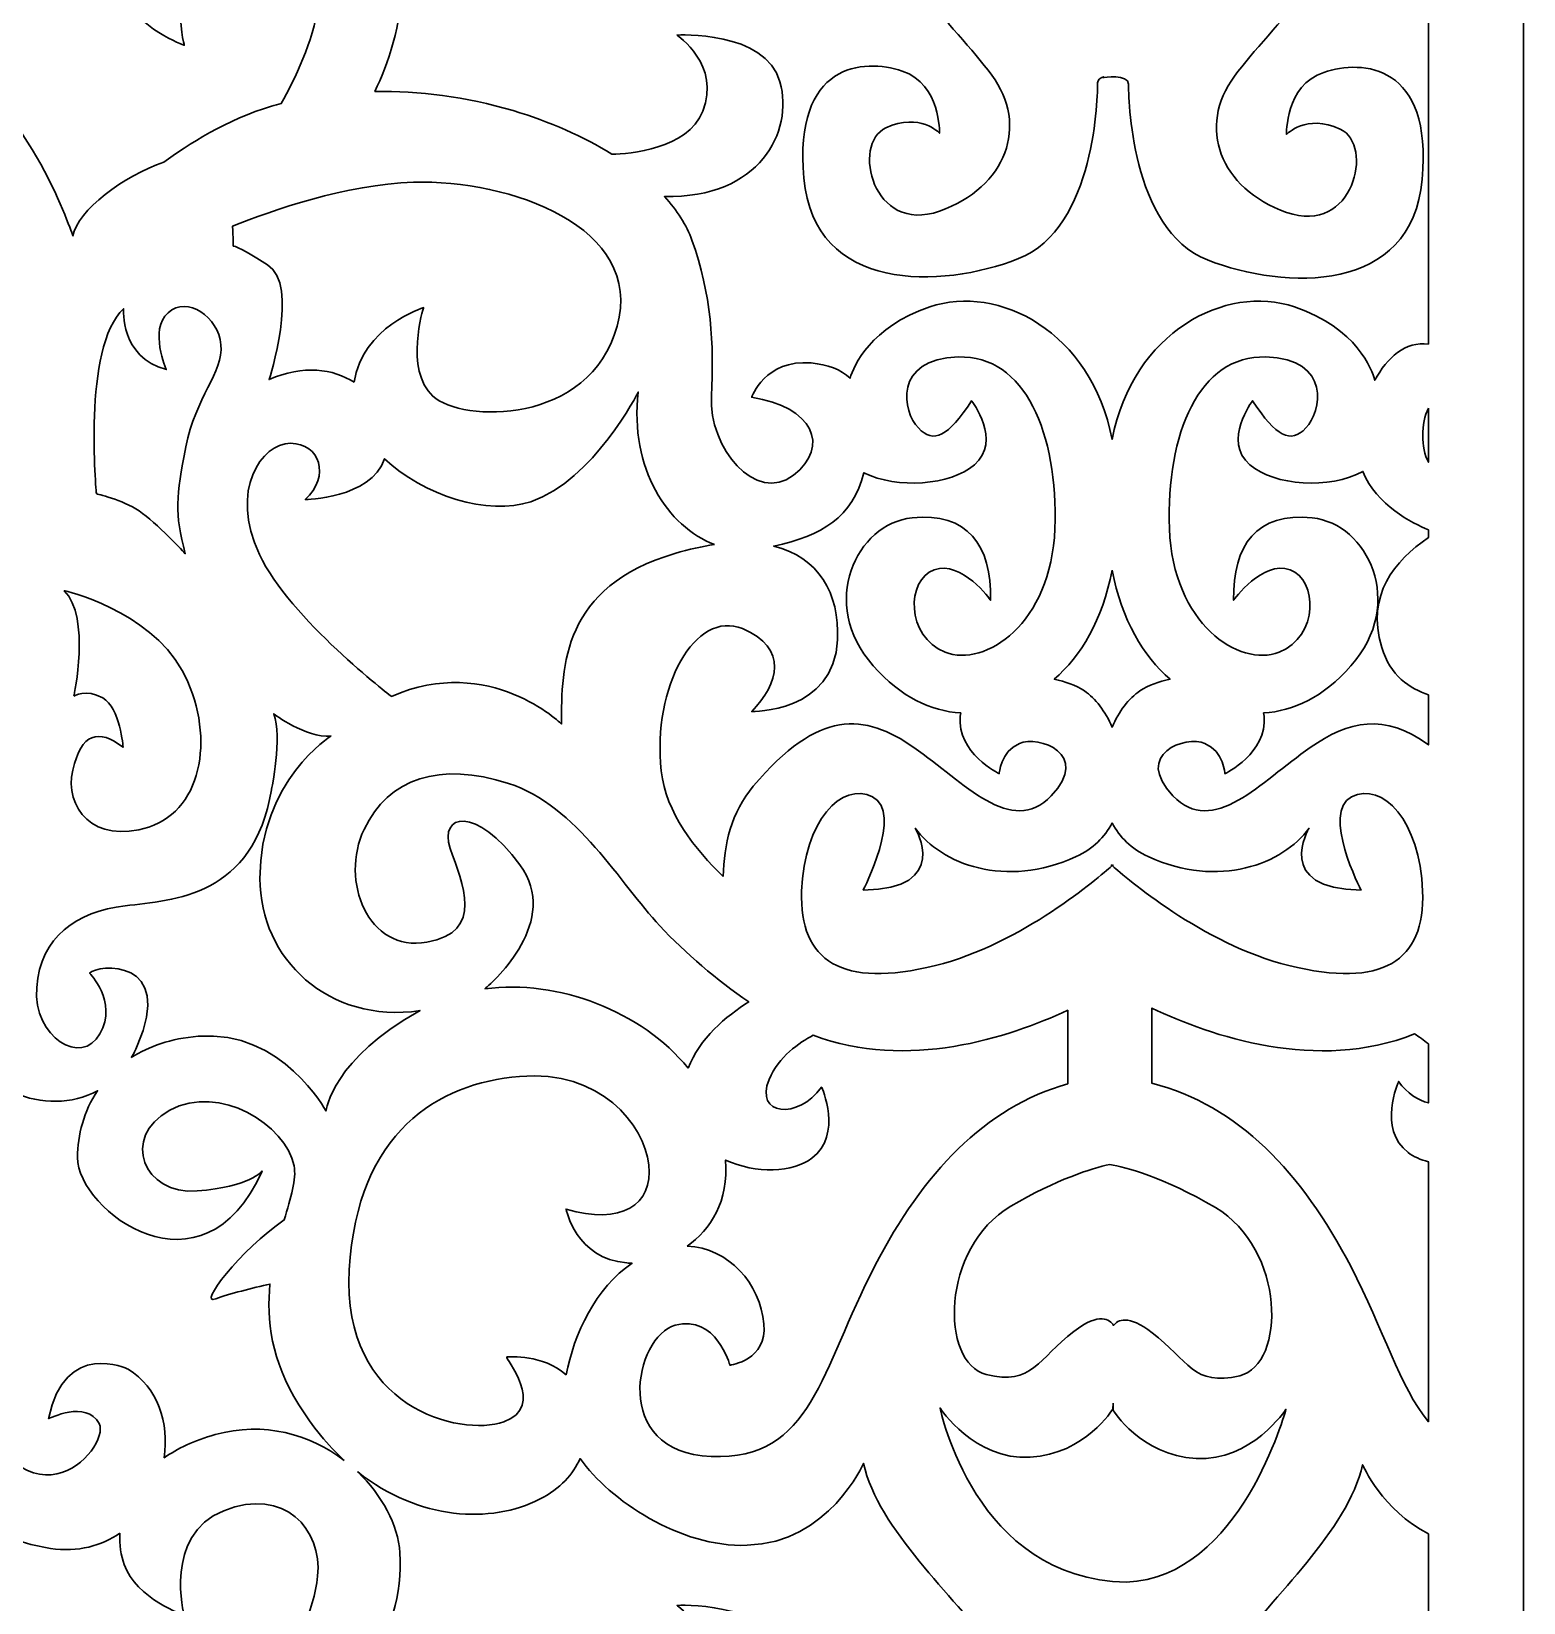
# Model space of a CAD drawing. Header units: centimetres. Extents: x 22.81 to 27, y -9 to -0.08.
# Drawn here: x 25.465 to 27, y -7.718 to -6.101 of the extents above; entities that cross this region are included whole.
import ezdxf

# ---------------------------------------------------------------- set-up
doc = ezdxf.new("R2010")
doc.units = ezdxf.units.CM
doc.header["$MEASUREMENT"] = 0
doc.layers.add('layer 1', color=7, linetype='Continuous')

msp = doc.modelspace()

# ---------------------------------------------------------------- linework, layer by layer
at = {"layer": 'layer 1', "color": 250, "lineweight": 30}
for points, knots in [([(26.99977, -9.0002), (26.99977, -9.0002), (22.8137, -9.0002), (22.8137, -9.0002), (22.8137, -9.0002), (22.8137, -9.0002), (22.8137, -0.08237), (22.8137, -0.08237), (22.8137, -0.08237), (22.8137, -0.08237), (26.99977, -0.08237), (26.99977, -0.08237), (26.99977, -0.08237), (26.99977, -0.08237), (26.99977, -9.0002), (26.99977, -9.0002)], [0, 0, 0, 0, 0.2, 0.2, 0.2, 0.2, 0.4, 0.4, 0.4, 0.4, 0.6, 0.6, 0.6, 0.6, 1, 1, 1, 1]), ([(26.90185, -6.02974), (26.90185, -6.02974), (26.90185, -6.42302), (26.90185, -6.42302), (26.90185, -6.42302), (26.87825, -6.41978), (26.8593, -6.43689), (26.84669, -6.4601), (26.84669, -6.4601), (26.84387, -6.44958), (26.82872, -6.40681), (26.76412, -6.38479), (26.76412, -6.38479), (26.69343, -6.36071), (26.59782, -6.41024), (26.57645, -6.52106), (26.57645, -6.52106), (26.55509, -6.41024), (26.45945, -6.36071), (26.38878, -6.38479), (26.38878, -6.38479), (26.32766, -6.40562), (26.31078, -6.44502), (26.30676, -6.45812), (26.30676, -6.45812), (26.29714, -6.44915), (26.28388, -6.44387), (26.26689, -6.44241), (26.26689, -6.44241), (26.21933, -6.43832), (26.20552, -6.47775), (26.20552, -6.47775), (26.20552, -6.47775), (26.26844, -6.48726), (26.28683, -6.52803), (26.24848, -6.55793), (26.24848, -6.55793), (26.21011, -6.58782), (26.16103, -6.52939), (26.16408, -6.47638), (26.16408, -6.47638), (26.16716, -6.42339), (26.16408, -6.37174), (26.14416, -6.31601), (26.14416, -6.31601), (26.13861, -6.30053), (26.1289, -6.28545), (26.11583, -6.27117), (26.11583, -6.27117), (26.21401, -6.27296), (26.24885, -6.20472), (26.2347, -6.15332), (26.2347, -6.15332), (26.21999, -6.09989), (26.12877, -6.1051), (26.12877, -6.1051), (26.12877, -6.1051), (26.12877, -6.1051), (26.17437, -6.13639), (26.15524, -6.18331), (26.15524, -6.18331), (26.13905, -6.22301), (26.07974, -6.22726), (26.06182, -6.22762), (26.06182, -6.22762), (26.03261, -6.20953), (25.99779, -6.19417), (25.96006, -6.18284), (25.96006, -6.18284), (25.91129, -6.16819), (25.86292, -6.16227), (25.81791, -6.16305), (25.81791, -6.16305), (25.83094, -6.13594), (25.8468, -6.09328), (25.84365, -6.05098), (25.84365, -6.05098), (25.83847, -5.981), (25.75114, -5.90183), (25.65345, -5.92944), (25.65345, -5.92944), (25.63176, -5.93557), (25.61448, -5.94383), (25.60085, -5.95336), (25.60085, -5.95336), (25.60657, -5.91695), (25.59541, -5.87935), (25.56392, -5.86029), (25.56392, -5.86029), (25.56392, -5.86029), (25.49887, -5.82902), (25.48214, -5.91134), (25.48214, -5.91134), (25.48214, -5.91134), (25.52116, -5.89159), (25.53418, -5.91628), (25.53418, -5.91628), (25.54719, -5.94098), (25.45239, -6.04966), (25.39105, -5.85701), (25.39105, -5.85701), (25.39105, -5.85701), (25.36875, -5.70223), (25.32228, -5.65777), (25.32228, -5.65777), (25.2758, -5.61331), (25.24793, -5.56555), (25.27395, -5.51615), (25.27395, -5.51615), (25.29847, -5.46957), (25.33459, -5.4479), (25.39005, -5.45524), (25.39005, -5.45524), (25.38584, -5.47324), (25.38486, -5.49192), (25.38933, -5.51016), (25.38933, -5.51016), (25.40447, -5.57208), (25.47973, -5.60263), (25.53255, -5.57393), (25.53255, -5.57393), (25.51852, -5.59499), (25.51193, -5.61942), (25.51193, -5.6425), (25.51193, -5.6425), (25.51193, -5.69751), (25.64098, -5.79348), (25.70185, -5.65652), (25.70185, -5.65652), (25.70185, -5.65652), (25.68967, -5.67269), (25.6349, -5.67702), (25.6349, -5.67702), (25.5801, -5.68133), (25.55575, -5.62203), (25.60689, -5.59399), (25.60689, -5.59399), (25.65803, -5.56594), (25.7262, -5.60907), (25.73471, -5.65114), (25.73471, -5.65114), (25.73749, -5.66484), (25.73149, -5.68371), (25.72456, -5.70682), (25.72456, -5.70682), (25.68011, -5.73722), (25.63419, -5.79605), (25.65436, -5.78809), (25.65436, -5.78809), (25.66779, -5.78281), (25.69269, -5.77671), (25.70992, -5.77278), (25.70992, -5.77278), (25.70622, -5.80938), (25.71111, -5.85135), (25.73958, -5.897), (25.73958, -5.897), (25.81019, -6.01025), (25.91998, -6.02828), (25.98739, -5.99418), (25.98739, -5.99418), (26.00908, -5.9832), (26.0221, -5.96825), (26.02903, -5.95231), (26.02903, -5.95231), (26.0598, -5.9953), (26.1314, -6.0438), (26.20092, -6.04156), (26.20092, -6.04156), (26.2853, -6.03883), (26.32059, -5.95729), (26.32059, -5.95729), (26.32059, -5.95729), (26.33592, -6.02524), (26.41416, -6.09455), (26.45253, -6.1462), (26.45253, -6.1462), (26.49089, -6.19784), (26.46787, -6.26172), (26.39882, -6.2862), (26.39882, -6.2862), (26.32979, -6.31066), (26.3083, -6.21688), (26.34359, -6.20055), (26.34359, -6.20055), (26.37886, -6.18425), (26.39882, -6.206), (26.39882, -6.206), (26.39882, -6.206), (26.39882, -6.206), (26.40035, -6.15571), (26.36047, -6.14212), (26.36047, -6.14212), (26.32059, -6.12853), (26.24848, -6.13397), (26.25921, -6.25221), (26.25921, -6.25221), (26.26996, -6.37045), (26.40035, -6.36636), (26.48015, -6.3351), (26.48015, -6.3351), (26.55992, -6.30385), (26.56146, -6.16521), (26.56146, -6.15436), (26.56146, -6.15436), (26.56146, -6.15099), (26.56397, -6.14905), (26.56743, -6.14798), (26.56743, -6.14798), (26.56743, -6.14798), (26.56718, -6.14886), (26.56718, -6.14886), (26.56718, -6.14886), (26.56718, -6.14886), (26.59326, -6.14478), (26.59326, -6.15566), (26.59326, -6.15566), (26.59326, -6.16652), (26.59479, -6.30515), (26.67457, -6.33641), (26.67457, -6.33641), (26.75434, -6.36767), (26.88476, -6.37176), (26.8955, -6.25351), (26.8955, -6.25351), (26.90624, -6.13527), (26.83414, -6.12984), (26.79424, -6.14343), (26.79424, -6.14343), (26.75434, -6.15702), (26.75589, -6.2073), (26.75589, -6.2073), (26.75589, -6.2073), (26.75589, -6.2073), (26.77583, -6.18555), (26.81112, -6.20187), (26.81112, -6.20187), (26.8464, -6.21817), (26.82491, -6.31195), (26.75589, -6.28748), (26.75589, -6.28748), (26.68684, -6.26303), (26.66384, -6.19915), (26.70219, -6.14751), (26.70219, -6.14751), (26.74054, -6.09584), (26.81879, -6.02655), (26.83414, -5.95859), (26.83414, -5.95859), (26.83414, -5.95859), (26.85466, -6.00602), (26.90185, -6.02974)], [0, 0, 0, 0, 0.015625, 0.015625, 0.015625, 0.015625, 0.03125, 0.03125, 0.03125, 0.03125, 0.046875, 0.046875, 0.046875, 0.046875, 0.0625, 0.0625, 0.0625, 0.0625, 0.078125, 0.078125, 0.078125, 0.078125, 0.09375, 0.09375, 0.09375, 0.09375, 0.109375, 0.109375, 0.109375, 0.109375, 0.125, 0.125, 0.125, 0.125, 0.140625, 0.140625, 0.140625, 0.140625, 0.15625, 0.15625, 0.15625, 0.15625, 0.171875, 0.171875, 0.171875, 0.171875, 0.1875, 0.1875, 0.1875, 0.1875, 0.203125, 0.203125, 0.203125, 0.203125, 0.21875, 0.21875, 0.21875, 0.21875, 0.234375, 0.234375, 0.234375, 0.234375, 0.25, 0.25, 0.25, 0.25, 0.265625, 0.265625, 0.265625, 0.265625, 0.28125, 0.28125, 0.28125, 0.28125, 0.296875, 0.296875, 0.296875, 0.296875, 0.3125, 0.3125, 0.3125, 0.3125, 0.328125, 0.328125, 0.328125, 0.328125, 0.34375, 0.34375, 0.34375, 0.34375, 0.359375, 0.359375, 0.359375, 0.359375, 0.375, 0.375, 0.375, 0.375, 0.390625, 0.390625, 0.390625, 0.390625, 0.40625, 0.40625, 0.40625, 0.40625, 0.421875, 0.421875, 0.421875, 0.421875, 0.4375, 0.4375, 0.4375, 0.4375, 0.453125, 0.453125, 0.453125, 0.453125, 0.46875, 0.46875, 0.46875, 0.46875, 0.484375, 0.484375, 0.484375, 0.484375, 0.5, 0.5, 0.5, 0.5, 0.515625, 0.515625, 0.515625, 0.515625, 0.53125, 0.53125, 0.53125, 0.53125, 0.546875, 0.546875, 0.546875, 0.546875, 0.5625, 0.5625, 0.5625, 0.5625, 0.578125, 0.578125, 0.578125, 0.578125, 0.59375, 0.59375, 0.59375, 0.59375, 0.609375, 0.609375, 0.609375, 0.609375, 0.625, 0.625, 0.625, 0.625, 0.640625, 0.640625, 0.640625, 0.640625, 0.65625, 0.65625, 0.65625, 0.65625, 0.671875, 0.671875, 0.671875, 0.671875, 0.6875, 0.6875, 0.6875, 0.6875, 0.703125, 0.703125, 0.703125, 0.703125, 0.71875, 0.71875, 0.71875, 0.71875, 0.734375, 0.734375, 0.734375, 0.734375, 0.75, 0.75, 0.75, 0.75, 0.765625, 0.765625, 0.765625, 0.765625, 0.78125, 0.78125, 0.78125, 0.78125, 0.796875, 0.796875, 0.796875, 0.796875, 0.8125, 0.8125, 0.8125, 0.8125, 0.828125, 0.828125, 0.828125, 0.828125, 0.84375, 0.84375, 0.84375, 0.84375, 0.859375, 0.859375, 0.859375, 0.859375, 0.875, 0.875, 0.875, 0.875, 0.890625, 0.890625, 0.890625, 0.890625, 0.90625, 0.90625, 0.90625, 0.90625, 0.921875, 0.921875, 0.921875, 0.921875, 0.9375, 0.9375, 0.9375, 0.9375, 0.953125, 0.953125, 0.953125, 0.953125, 0.96875, 0.96875, 0.96875, 0.96875, 1, 1, 1, 1]), ([(25.09072, -6.0285), (25.09446, -6.03), (25.0984, -6.03137), (25.10258, -6.03256), (25.10258, -6.03256), (25.19727, -6.05957), (25.31603, -5.99418), (25.35776, -5.93018), (25.35776, -5.93018), (25.35776, -5.93018), (25.37061, -6.02826), (25.48399, -6.04474), (25.48399, -6.04474), (25.51265, -6.04889), (25.53679, -6.0421), (25.55565, -6.0289), (25.55565, -6.0289), (25.55473, -6.04179), (25.55659, -6.05363), (25.55991, -6.06294), (25.55991, -6.06294), (25.57238, -6.09793), (25.62174, -6.11552), (25.62174, -6.11552), (25.62174, -6.11552), (25.62174, -6.11552), (25.59969, -6.03269), (25.66235, -6.00769), (25.66235, -6.00769), (25.72499, -5.98267), (25.76376, -6.02689), (25.75899, -6.07501), (25.75899, -6.07501), (25.75538, -6.11145), (25.73486, -6.15072), (25.7215, -6.17563), (25.7215, -6.17563), (25.71815, -6.17649), (25.71485, -6.17738), (25.71159, -6.17832), (25.71159, -6.17832), (25.66634, -6.19132), (25.62432, -6.21858), (25.60084, -6.23572), (25.60084, -6.23572), (25.55969, -6.24953), (25.51185, -6.28556), (25.50718, -6.31176), (25.50718, -6.31176), (25.50718, -6.31176), (25.46201, -6.17433), (25.37758, -6.1326), (25.37758, -6.1326), (25.3372, -6.11262), (25.29144, -6.12131), (25.24994, -6.14628), (25.24994, -6.14628), (25.24952, -6.13139), (25.24203, -6.11675), (25.22272, -6.10422), (25.22272, -6.10422), (25.22272, -6.10422), (25.24502, -6.15362), (25.20228, -6.17338), (25.20228, -6.17338), (25.15952, -6.19314), (25.06099, -6.16679), (25.05356, -6.12069), (25.05356, -6.12069), (25.04622, -6.07507), (25.08979, -6.02947), (25.09072, -6.0285)], [0, 0, 0, 0, 0.0526316, 0.0526316, 0.0526316, 0.0526316, 0.1052632, 0.1052632, 0.1052632, 0.1052632, 0.1578947, 0.1578947, 0.1578947, 0.1578947, 0.2105263, 0.2105263, 0.2105263, 0.2105263, 0.2631579, 0.2631579, 0.2631579, 0.2631579, 0.3157895, 0.3157895, 0.3157895, 0.3157895, 0.3684211, 0.3684211, 0.3684211, 0.3684211, 0.4210526, 0.4210526, 0.4210526, 0.4210526, 0.4736842, 0.4736842, 0.4736842, 0.4736842, 0.5263158, 0.5263158, 0.5263158, 0.5263158, 0.5789474, 0.5789474, 0.5789474, 0.5789474, 0.6315789, 0.6315789, 0.6315789, 0.6315789, 0.6842105, 0.6842105, 0.6842105, 0.6842105, 0.7368421, 0.7368421, 0.7368421, 0.7368421, 0.7894737, 0.7894737, 0.7894737, 0.7894737, 0.8421053, 0.8421053, 0.8421053, 0.8421053, 0.8947368, 0.8947368, 0.8947368, 0.8947368, 1, 1, 1, 1]), ([(25.79654, -6.4623), (25.77496, -6.44837), (25.74453, -6.4441), (25.70909, -6.45943), (25.70909, -6.45943), (25.70909, -6.45943), (25.74083, -6.36218), (25.70745, -6.34132), (25.70745, -6.34132), (25.67408, -6.32045), (25.67211, -6.32218), (25.67211, -6.32218), (25.67211, -6.32218), (25.67211, -6.32218), (25.67228, -6.31365), (25.67132, -6.30176), (25.67132, -6.30176), (25.71167, -6.28558), (25.78857, -6.25861), (25.85748, -6.25643), (25.85748, -6.25643), (25.95644, -6.25331), (26.09546, -6.30235), (26.06719, -6.40463), (26.06719, -6.40463), (26.03891, -6.50692), (25.90696, -6.50377), (25.87752, -6.47664), (25.87752, -6.47664), (25.84806, -6.44951), (25.868, -6.38534), (25.868, -6.38534), (25.868, -6.38534), (25.868, -6.38534), (25.80461, -6.40555), (25.79654, -6.4623)], [0, 0, 0, 0, 0.1, 0.1, 0.1, 0.1, 0.2, 0.2, 0.2, 0.2, 0.3, 0.3, 0.3, 0.3, 0.4, 0.4, 0.4, 0.4, 0.5, 0.5, 0.5, 0.5, 0.6, 0.6, 0.6, 0.6, 0.7, 0.7, 0.7, 0.7, 0.8, 0.8, 0.8, 0.8, 1, 1, 1, 1]), ([(25.53138, -6.57694), (25.53138, -6.57694), (25.51668, -6.42575), (25.55935, -6.38664), (25.55935, -6.38664), (25.55935, -6.38664), (25.55534, -6.43642), (25.60335, -6.44927), (25.60335, -6.44927), (25.60335, -6.44927), (25.58522, -6.40833), (25.60516, -6.39068), (25.60516, -6.39068), (25.62508, -6.37303), (25.65679, -6.39468), (25.65951, -6.42358), (25.65951, -6.42358), (25.66224, -6.45246), (25.63324, -6.47735), (25.62328, -6.52871), (25.62328, -6.52871), (25.6133, -6.58007), (25.61177, -6.59663), (25.62279, -6.63862), (25.62279, -6.63862), (25.62279, -6.63862), (25.59303, -6.60639), (25.5754, -6.59468), (25.5754, -6.59468), (25.55777, -6.58296), (25.53138, -6.57694), (25.53138, -6.57694)], [0, 0, 0, 0, 0.1111111, 0.1111111, 0.1111111, 0.1111111, 0.2222222, 0.2222222, 0.2222222, 0.2222222, 0.3333333, 0.3333333, 0.3333333, 0.3333333, 0.4444444, 0.4444444, 0.4444444, 0.4444444, 0.5555556, 0.5555556, 0.5555556, 0.5555556, 0.6666667, 0.6666667, 0.6666667, 0.6666667, 0.7777778, 0.7777778, 0.7777778, 0.7777778, 1, 1, 1, 1]), ([(26.17639, -6.97074), (26.14734, -6.94324), (26.11735, -6.90515), (26.11257, -6.86216), (26.11257, -6.86216), (26.10294, -6.77544), (26.14787, -6.69583), (26.19602, -6.71573), (26.19602, -6.71573), (26.24417, -6.73563), (26.23293, -6.7726), (26.20565, -6.80105), (26.20565, -6.80105), (26.20565, -6.80105), (26.2907, -6.80245), (26.29392, -6.72711), (26.29392, -6.72711), (26.29597, -6.67901), (26.2743, -6.64228), (26.22834, -6.63086), (26.22834, -6.63086), (26.27804, -6.62019), (26.3095, -6.60099), (26.32094, -6.55528), (26.32094, -6.55528), (26.35541, -6.57257), (26.41002, -6.56831), (26.43468, -6.54717), (26.43468, -6.54717), (26.46348, -6.52246), (26.4319, -6.48131), (26.4319, -6.48131), (26.4319, -6.48131), (26.40773, -6.51835), (26.39287, -6.52575), (26.37706, -6.5093), (26.37706, -6.5093), (26.36126, -6.49284), (26.35007, -6.43827), (26.4184, -6.43626), (26.4184, -6.43626), (26.48673, -6.43423), (26.52089, -6.51494), (26.51748, -6.61279), (26.51748, -6.61279), (26.51406, -6.71067), (26.44572, -6.75607), (26.40472, -6.73992), (26.40472, -6.73992), (26.36372, -6.72377), (26.36486, -6.66526), (26.39333, -6.65516), (26.39333, -6.65516), (26.42181, -6.64509), (26.45141, -6.68645), (26.45141, -6.68645), (26.45141, -6.68645), (26.45255, -6.62996), (26.4275, -6.59565), (26.37055, -6.60172), (26.37055, -6.60172), (26.31361, -6.60776), (26.27376, -6.68948), (26.33069, -6.75405), (26.33069, -6.75405), (26.35902, -6.78617), (26.39017, -6.80055), (26.42065, -6.80244), (26.42065, -6.80244), (26.42041, -6.80352), (26.42022, -6.80459), (26.42011, -6.8057), (26.42011, -6.8057), (26.41646, -6.84346), (26.46029, -6.865), (26.46029, -6.865), (26.46029, -6.865), (26.46029, -6.865), (26.4615, -6.84236), (26.48098, -6.83375), (26.48098, -6.83375), (26.50046, -6.82511), (26.55525, -6.84453), (26.51386, -6.88767), (26.51386, -6.88767), (26.47246, -6.93079), (26.42392, -6.87353), (26.37256, -6.83799), (26.37256, -6.83799), (26.32121, -6.80245), (26.27467, -6.79818), (26.20726, -6.8778), (26.20726, -6.8778), (26.1846, -6.90457), (26.1768, -6.93806), (26.17639, -6.97074)], [0, 0, 0, 0, 0.04, 0.04, 0.04, 0.04, 0.08, 0.08, 0.08, 0.08, 0.12, 0.12, 0.12, 0.12, 0.16, 0.16, 0.16, 0.16, 0.2, 0.2, 0.2, 0.2, 0.24, 0.24, 0.24, 0.24, 0.28, 0.28, 0.28, 0.28, 0.32, 0.32, 0.32, 0.32, 0.36, 0.36, 0.36, 0.36, 0.4, 0.4, 0.4, 0.4, 0.44, 0.44, 0.44, 0.44, 0.48, 0.48, 0.48, 0.48, 0.52, 0.52, 0.52, 0.52, 0.56, 0.56, 0.56, 0.56, 0.6, 0.6, 0.6, 0.6, 0.64, 0.64, 0.64, 0.64, 0.68, 0.68, 0.68, 0.68, 0.72, 0.72, 0.72, 0.72, 0.76, 0.76, 0.76, 0.76, 0.8, 0.8, 0.8, 0.8, 0.84, 0.84, 0.84, 0.84, 0.88, 0.88, 0.88, 0.88, 0.92, 0.92, 0.92, 0.92, 1, 1, 1, 1]), ([(26.90185, -6.61409), (26.90185, -6.61409), (26.90185, -6.62196), (26.90185, -6.62196), (26.90185, -6.62196), (26.86683, -6.64657), (26.8378, -6.68001), (26.85381, -6.73495), (26.85381, -6.73495), (26.86227, -6.76401), (26.88302, -6.77756), (26.90185, -6.78382), (26.90185, -6.78382), (26.90185, -6.78382), (26.90185, -6.83536), (26.90185, -6.83536), (26.90185, -6.83536), (26.85641, -6.80186), (26.81979, -6.81068), (26.78033, -6.83799), (26.78033, -6.83799), (26.72897, -6.87353), (26.68042, -6.93079), (26.63904, -6.88767), (26.63904, -6.88767), (26.59764, -6.84453), (26.65243, -6.82511), (26.67191, -6.83375), (26.67191, -6.83375), (26.69137, -6.84236), (26.6926, -6.865), (26.6926, -6.865), (26.6926, -6.865), (26.6926, -6.865), (26.73642, -6.84346), (26.73277, -6.8057), (26.73277, -6.8057), (26.73266, -6.80459), (26.73249, -6.80352), (26.73225, -6.80244), (26.73225, -6.80244), (26.7627, -6.80055), (26.79386, -6.78617), (26.82219, -6.75405), (26.82219, -6.75405), (26.87913, -6.68948), (26.83928, -6.60776), (26.78233, -6.60172), (26.78233, -6.60172), (26.72538, -6.59565), (26.70034, -6.62996), (26.70148, -6.68645), (26.70148, -6.68645), (26.70148, -6.68645), (26.73108, -6.64509), (26.75955, -6.65516), (26.75955, -6.65516), (26.78802, -6.66526), (26.78917, -6.72377), (26.74816, -6.73992), (26.74816, -6.73992), (26.70716, -6.75607), (26.63883, -6.71067), (26.63542, -6.61279), (26.63542, -6.61279), (26.632, -6.51494), (26.66616, -6.43423), (26.7345, -6.43626), (26.7345, -6.43626), (26.80284, -6.43827), (26.79163, -6.49284), (26.77582, -6.5093), (26.77582, -6.5093), (26.76004, -6.52575), (26.74517, -6.51835), (26.72099, -6.48131), (26.72099, -6.48131), (26.72099, -6.48131), (26.68939, -6.52246), (26.71821, -6.54717), (26.71821, -6.54717), (26.74346, -6.56883), (26.8002, -6.57276), (26.83445, -6.55395), (26.83445, -6.55395), (26.84818, -6.58869), (26.88576, -6.60745), (26.90185, -6.61409)], [0, 0, 0, 0, 0.0434783, 0.0434783, 0.0434783, 0.0434783, 0.0869565, 0.0869565, 0.0869565, 0.0869565, 0.1304348, 0.1304348, 0.1304348, 0.1304348, 0.173913, 0.173913, 0.173913, 0.173913, 0.2173913, 0.2173913, 0.2173913, 0.2173913, 0.2608696, 0.2608696, 0.2608696, 0.2608696, 0.3043478, 0.3043478, 0.3043478, 0.3043478, 0.3478261, 0.3478261, 0.3478261, 0.3478261, 0.3913043, 0.3913043, 0.3913043, 0.3913043, 0.4347826, 0.4347826, 0.4347826, 0.4347826, 0.4782609, 0.4782609, 0.4782609, 0.4782609, 0.5217391, 0.5217391, 0.5217391, 0.5217391, 0.5652174, 0.5652174, 0.5652174, 0.5652174, 0.6086957, 0.6086957, 0.6086957, 0.6086957, 0.6521739, 0.6521739, 0.6521739, 0.6521739, 0.6956522, 0.6956522, 0.6956522, 0.6956522, 0.7391304, 0.7391304, 0.7391304, 0.7391304, 0.7826087, 0.7826087, 0.7826087, 0.7826087, 0.826087, 0.826087, 0.826087, 0.826087, 0.8695652, 0.8695652, 0.8695652, 0.8695652, 0.9130435, 0.9130435, 0.9130435, 0.9130435, 1, 1, 1, 1]), ([(26.16745, -6.62927), (26.1548, -6.63107), (26.14118, -6.63407), (26.1266, -6.63838), (26.1266, -6.63838), (26.01104, -6.6725), (26.00986, -6.75413), (26.00986, -6.81383), (26.00986, -6.81383), (26.00986, -6.81383), (25.93603, -6.74131), (25.83492, -6.78539), (25.83492, -6.78539), (25.83492, -6.78539), (25.73023, -6.70581), (25.69914, -6.63944), (25.69914, -6.63944), (25.66802, -6.57307), (25.70116, -6.52508), (25.73117, -6.52508), (25.73117, -6.52508), (25.76115, -6.52508), (25.77263, -6.5587), (25.74617, -6.5829), (25.74617, -6.5829), (25.74617, -6.5829), (25.81342, -6.58222), (25.8279, -6.54102), (25.8279, -6.54102), (25.86735, -6.57862), (25.93439, -6.59999), (25.97846, -6.58511), (25.97846, -6.58511), (26.0429, -6.56336), (26.08892, -6.47232), (26.08892, -6.47232), (26.08892, -6.47232), (26.07947, -6.55088), (26.11921, -6.61086), (26.16745, -6.62927)], [0, 0, 0, 0, 0.0909091, 0.0909091, 0.0909091, 0.0909091, 0.1818182, 0.1818182, 0.1818182, 0.1818182, 0.2727273, 0.2727273, 0.2727273, 0.2727273, 0.3636364, 0.3636364, 0.3636364, 0.3636364, 0.4545455, 0.4545455, 0.4545455, 0.4545455, 0.5454545, 0.5454545, 0.5454545, 0.5454545, 0.6363636, 0.6363636, 0.6363636, 0.6363636, 0.7272727, 0.7272727, 0.7272727, 0.7272727, 0.8181818, 0.8181818, 0.8181818, 0.8181818, 1, 1, 1, 1]), ([(26.90185, -6.48891), (26.90185, -6.48891), (26.90185, -6.54454), (26.90185, -6.54454), (26.90185, -6.54454), (26.89403, -6.5295), (26.89418, -6.50456), (26.90185, -6.48891)], [0, 0, 0, 0, 0.3333333, 0.3333333, 0.3333333, 0.3333333, 1, 1, 1, 1]), ([(26.57645, -6.65571), (26.56644, -6.70673), (26.54452, -6.74414), (26.5168, -6.76775), (26.5168, -6.76775), (26.5282, -6.76995), (26.53893, -6.77389), (26.54794, -6.77982), (26.54794, -6.77982), (26.55944, -6.78738), (26.56942, -6.80084), (26.57645, -6.81709), (26.57645, -6.81709), (26.58347, -6.80084), (26.59345, -6.78738), (26.60494, -6.77982), (26.60494, -6.77982), (26.61395, -6.77389), (26.62469, -6.76995), (26.63608, -6.76775), (26.63608, -6.76775), (26.60838, -6.74414), (26.58647, -6.70673), (26.57645, -6.65571)], [0, 0, 0, 0, 0.1428571, 0.1428571, 0.1428571, 0.1428571, 0.2857143, 0.2857143, 0.2857143, 0.2857143, 0.4285714, 0.4285714, 0.4285714, 0.4285714, 0.5714286, 0.5714286, 0.5714286, 0.5714286, 0.7142857, 0.7142857, 0.7142857, 0.7142857, 1, 1, 1, 1]), ([(25.50817, -6.78507), (25.50817, -6.78507), (25.5258, -6.70402), (25.49824, -6.67668), (25.49824, -6.67668), (25.49824, -6.67668), (25.58532, -6.69621), (25.61948, -6.75871), (25.61948, -6.75871), (25.65367, -6.8212), (25.64263, -6.90126), (25.58532, -6.91982), (25.58532, -6.91982), (25.52801, -6.93836), (25.49824, -6.89931), (25.50706, -6.86123), (25.50706, -6.86123), (25.51589, -6.82314), (25.53352, -6.81828), (25.55889, -6.8378), (25.55889, -6.8378), (25.55889, -6.8378), (25.55556, -6.79679), (25.53794, -6.78702), (25.53794, -6.78702), (25.5203, -6.77726), (25.50817, -6.78507), (25.50817, -6.78507)], [0, 0, 0, 0, 0.125, 0.125, 0.125, 0.125, 0.25, 0.25, 0.25, 0.25, 0.375, 0.375, 0.375, 0.375, 0.5, 0.5, 0.5, 0.5, 0.625, 0.625, 0.625, 0.625, 0.75, 0.75, 0.75, 0.75, 1, 1, 1, 1]), ([(25.5673, -7.15702), (25.56953, -7.15328), (25.57158, -7.14928), (25.57342, -7.14504), (25.57342, -7.14504), (25.61331, -7.05399), (25.53201, -7.06079), (25.52433, -7.07029), (25.52433, -7.07029), (25.52433, -7.07029), (25.55359, -7.0988), (25.53501, -7.13254), (25.53501, -7.13254), (25.51642, -7.1663), (25.46623, -7.13666), (25.46995, -7.08479), (25.46995, -7.08479), (25.47366, -7.03293), (25.51084, -7.00658), (25.56103, -7.00082), (25.56103, -7.00082), (25.61122, -6.99505), (25.69309, -6.99147), (25.71149, -6.88139), (25.71149, -6.88139), (25.71149, -6.88139), (25.72316, -6.82731), (25.71376, -6.80331), (25.71376, -6.80331), (25.71376, -6.80331), (25.74673, -6.82835), (25.77266, -6.82626), (25.77266, -6.82626), (25.77266, -6.82626), (25.6996, -6.87182), (25.6996, -6.97273), (25.6996, -6.97273), (25.6996, -7.05537), (25.76998, -7.12246), (25.86442, -7.10873), (25.86442, -7.10873), (25.77488, -7.15708), (25.76752, -7.21188), (25.76752, -7.21188), (25.76752, -7.21188), (25.76752, -7.21188), (25.72258, -7.12802), (25.63593, -7.13513), (25.63593, -7.13513), (25.6081, -7.1374), (25.58536, -7.1454), (25.5673, -7.15702)], [0, 0, 0, 0, 0.0714286, 0.0714286, 0.0714286, 0.0714286, 0.1428571, 0.1428571, 0.1428571, 0.1428571, 0.2142857, 0.2142857, 0.2142857, 0.2142857, 0.2857143, 0.2857143, 0.2857143, 0.2857143, 0.3571429, 0.3571429, 0.3571429, 0.3571429, 0.4285714, 0.4285714, 0.4285714, 0.4285714, 0.5, 0.5, 0.5, 0.5, 0.5714286, 0.5714286, 0.5714286, 0.5714286, 0.6428571, 0.6428571, 0.6428571, 0.6428571, 0.7142857, 0.7142857, 0.7142857, 0.7142857, 0.7857143, 0.7857143, 0.7857143, 0.7857143, 0.8571429, 0.8571429, 0.8571429, 0.8571429, 1, 1, 1, 1]), ([(26.14021, -7.16791), (26.09224, -7.10917), (26.00644, -7.07614), (25.93104, -7.08624), (25.93104, -7.08624), (25.94067, -7.07802), (26.0093, -7.01623), (25.96706, -6.95885), (25.96706, -6.95885), (25.9217, -6.89725), (25.88339, -6.90618), (25.89549, -6.9419), (25.89549, -6.9419), (25.9076, -6.97761), (25.93178, -7.02761), (25.87129, -7.03832), (25.87129, -7.03832), (25.81082, -7.04904), (25.7816, -6.97494), (25.80681, -6.92225), (25.80681, -6.92225), (25.83199, -6.86956), (25.88468, -6.85221), (25.9553, -6.87495), (25.9553, -6.87495), (26.0259, -6.8977), (26.07085, -6.97874), (26.11096, -7.02138), (26.11096, -7.02138), (26.13755, -7.04964), (26.16977, -7.07727), (26.20249, -7.09973), (26.20249, -7.09973), (26.17951, -7.11417), (26.15161, -7.13767), (26.14021, -7.16791)], [0, 0, 0, 0, 0.1, 0.1, 0.1, 0.1, 0.2, 0.2, 0.2, 0.2, 0.3, 0.3, 0.3, 0.3, 0.4, 0.4, 0.4, 0.4, 0.5, 0.5, 0.5, 0.5, 0.6, 0.6, 0.6, 0.6, 0.7, 0.7, 0.7, 0.7, 0.8, 0.8, 0.8, 0.8, 1, 1, 1, 1]), ([(26.57645, -6.91559), (26.56881, -6.93), (26.55682, -6.94226), (26.53942, -6.95021), (26.53942, -6.95021), (26.46638, -6.98365), (26.40063, -6.95776), (26.37385, -6.92109), (26.37385, -6.92109), (26.37385, -6.92109), (26.4116, -6.98365), (26.32029, -6.98471), (26.32029, -6.98471), (26.32029, -6.98471), (26.36168, -6.90493), (26.33002, -6.88875), (26.33002, -6.88875), (26.29838, -6.87257), (26.25942, -6.91355), (26.25698, -6.9858), (26.25698, -6.9858), (26.25454, -7.05806), (26.29838, -7.08609), (26.39455, -7.06236), (26.39455, -7.06236), (26.4833, -7.04047), (26.56376, -6.97082), (26.57565, -6.9602), (26.57565, -6.9602), (26.57565, -6.9602), (26.57574, -6.95885), (26.57574, -6.95885), (26.57574, -6.95885), (26.57574, -6.95885), (26.57598, -6.95907), (26.57645, -6.9595), (26.57645, -6.9595), (26.57692, -6.95907), (26.57717, -6.95885), (26.57717, -6.95885), (26.57717, -6.95885), (26.57717, -6.95885), (26.57723, -6.9602), (26.57723, -6.9602), (26.57723, -6.9602), (26.58908, -6.97079), (26.66955, -7.04045), (26.75834, -7.06236), (26.75834, -7.06236), (26.85451, -7.08609), (26.89834, -7.05806), (26.89591, -6.9858), (26.89591, -6.9858), (26.89347, -6.91355), (26.85451, -6.87257), (26.82285, -6.88875), (26.82285, -6.88875), (26.79121, -6.90493), (26.8326, -6.98471), (26.8326, -6.98471), (26.8326, -6.98471), (26.74129, -6.98365), (26.77904, -6.92109), (26.77904, -6.92109), (26.77904, -6.92109), (26.75225, -6.95776), (26.68651, -6.98365), (26.61346, -6.95021), (26.61346, -6.95021), (26.59608, -6.94226), (26.58407, -6.93), (26.57645, -6.91559)], [0, 0, 0, 0, 0.0526316, 0.0526316, 0.0526316, 0.0526316, 0.1052632, 0.1052632, 0.1052632, 0.1052632, 0.1578947, 0.1578947, 0.1578947, 0.1578947, 0.2105263, 0.2105263, 0.2105263, 0.2105263, 0.2631579, 0.2631579, 0.2631579, 0.2631579, 0.3157895, 0.3157895, 0.3157895, 0.3157895, 0.3684211, 0.3684211, 0.3684211, 0.3684211, 0.4210526, 0.4210526, 0.4210526, 0.4210526, 0.4736842, 0.4736842, 0.4736842, 0.4736842, 0.5263158, 0.5263158, 0.5263158, 0.5263158, 0.5789474, 0.5789474, 0.5789474, 0.5789474, 0.6315789, 0.6315789, 0.6315789, 0.6315789, 0.6842105, 0.6842105, 0.6842105, 0.6842105, 0.7368421, 0.7368421, 0.7368421, 0.7368421, 0.7894737, 0.7894737, 0.7894737, 0.7894737, 0.8421053, 0.8421053, 0.8421053, 0.8421053, 0.8947368, 0.8947368, 0.8947368, 0.8947368, 1, 1, 1, 1]), ([(25.78635, -7.57142), (25.75133, -7.54482), (25.70377, -7.5307), (25.65345, -7.54492), (25.65345, -7.54492), (25.63193, -7.55101), (25.61474, -7.55919), (25.60116, -7.56863), (25.60116, -7.56863), (25.60618, -7.53284), (25.59485, -7.49622), (25.56392, -7.4775), (25.56392, -7.4775), (25.56392, -7.4775), (25.49887, -7.44623), (25.48214, -7.52855), (25.48214, -7.52855), (25.48214, -7.52855), (25.52116, -7.5088), (25.53418, -7.53349), (25.53418, -7.53349), (25.54719, -7.55819), (25.45239, -7.66687), (25.39105, -7.47422), (25.39105, -7.47422), (25.39105, -7.47422), (25.36875, -7.31944), (25.32228, -7.27499), (25.32228, -7.27499), (25.2758, -7.23052), (25.24793, -7.18276), (25.27395, -7.13336), (25.27395, -7.13336), (25.29847, -7.08678), (25.33459, -7.06512), (25.39005, -7.07245), (25.39005, -7.07245), (25.38584, -7.09045), (25.38486, -7.10913), (25.38933, -7.12738), (25.38933, -7.12738), (25.40447, -7.18929), (25.47973, -7.21984), (25.53255, -7.19114), (25.53255, -7.19114), (25.51852, -7.2122), (25.51193, -7.23663), (25.51193, -7.25972), (25.51193, -7.25972), (25.51193, -7.31473), (25.64098, -7.4107), (25.70185, -7.27374), (25.70185, -7.27374), (25.70185, -7.27374), (25.68967, -7.2899), (25.6349, -7.29423), (25.6349, -7.29423), (25.5801, -7.29854), (25.55575, -7.23924), (25.60689, -7.2112), (25.60689, -7.2112), (25.65803, -7.18315), (25.7262, -7.22628), (25.73471, -7.26835), (25.73471, -7.26835), (25.73749, -7.28205), (25.73149, -7.30093), (25.72456, -7.32403), (25.72456, -7.32403), (25.68011, -7.35443), (25.63419, -7.41327), (25.65436, -7.4053), (25.65436, -7.4053), (25.66779, -7.40002), (25.69269, -7.39392), (25.70992, -7.39), (25.70992, -7.39), (25.70622, -7.42659), (25.71111, -7.46857), (25.73958, -7.51422), (25.73958, -7.51422), (25.75381, -7.53703), (25.76961, -7.55598), (25.78635, -7.57142)], [0, 0, 0, 0, 0.0454545, 0.0454545, 0.0454545, 0.0454545, 0.0909091, 0.0909091, 0.0909091, 0.0909091, 0.1363636, 0.1363636, 0.1363636, 0.1363636, 0.1818182, 0.1818182, 0.1818182, 0.1818182, 0.2272727, 0.2272727, 0.2272727, 0.2272727, 0.2727273, 0.2727273, 0.2727273, 0.2727273, 0.3181818, 0.3181818, 0.3181818, 0.3181818, 0.3636364, 0.3636364, 0.3636364, 0.3636364, 0.4090909, 0.4090909, 0.4090909, 0.4090909, 0.4545455, 0.4545455, 0.4545455, 0.4545455, 0.5, 0.5, 0.5, 0.5, 0.5454545, 0.5454545, 0.5454545, 0.5454545, 0.5909091, 0.5909091, 0.5909091, 0.5909091, 0.6363636, 0.6363636, 0.6363636, 0.6363636, 0.6818182, 0.6818182, 0.6818182, 0.6818182, 0.7272727, 0.7272727, 0.7272727, 0.7272727, 0.7727273, 0.7727273, 0.7727273, 0.7727273, 0.8181818, 0.8181818, 0.8181818, 0.8181818, 0.8636364, 0.8636364, 0.8636364, 0.8636364, 0.9090909, 0.9090909, 0.9090909, 0.9090909, 1, 1, 1, 1]), ([(26.13905, -7.35096), (26.1636, -7.33402), (26.18187, -7.30472), (26.1788, -7.26239), (26.1788, -7.26239), (26.20952, -7.27683), (26.24845, -7.2752), (26.2676, -7.26057), (26.2676, -7.26057), (26.29957, -7.23616), (26.27753, -7.18734), (26.27753, -7.18734), (26.27753, -7.18734), (26.25326, -7.22151), (26.20807, -7.21664), (26.2235, -7.17953), (26.2235, -7.17953), (26.23329, -7.15598), (26.25461, -7.14148), (26.2689, -7.13402), (26.2689, -7.13402), (26.36583, -7.17075), (26.47003, -7.13653), (26.53077, -7.10828), (26.53077, -7.10828), (26.53077, -7.10828), (26.53077, -7.1839), (26.53077, -7.1839), (26.53077, -7.1839), (26.44511, -7.20834), (26.38192, -7.27593), (26.33245, -7.37111), (26.33245, -7.37111), (26.27627, -7.47917), (26.26823, -7.57158), (26.16394, -7.56731), (26.16394, -7.56731), (26.0596, -7.56304), (26.08529, -7.44363), (26.12702, -7.43224), (26.12702, -7.43224), (26.16873, -7.42089), (26.18318, -7.47349), (26.18318, -7.47349), (26.18318, -7.47349), (26.18318, -7.47349), (26.22251, -7.4683), (26.21795, -7.43098), (26.21795, -7.43098), (26.21454, -7.39015), (26.18231, -7.35271), (26.13905, -7.35096)], [0, 0, 0, 0, 0.0714286, 0.0714286, 0.0714286, 0.0714286, 0.1428571, 0.1428571, 0.1428571, 0.1428571, 0.2142857, 0.2142857, 0.2142857, 0.2142857, 0.2857143, 0.2857143, 0.2857143, 0.2857143, 0.3571429, 0.3571429, 0.3571429, 0.3571429, 0.4285714, 0.4285714, 0.4285714, 0.4285714, 0.5, 0.5, 0.5, 0.5, 0.5714286, 0.5714286, 0.5714286, 0.5714286, 0.6428571, 0.6428571, 0.6428571, 0.6428571, 0.7142857, 0.7142857, 0.7142857, 0.7142857, 0.7857143, 0.7857143, 0.7857143, 0.7857143, 0.8571429, 0.8571429, 0.8571429, 0.8571429, 1, 1, 1, 1]), ([(26.90185, -7.14299), (26.90185, -7.14299), (26.90185, -7.20367), (26.90185, -7.20367), (26.90185, -7.20367), (26.89145, -7.20121), (26.87994, -7.19396), (26.87116, -7.18159), (26.87116, -7.18159), (26.87116, -7.18159), (26.84912, -7.23041), (26.88109, -7.2548), (26.88109, -7.2548), (26.88659, -7.25901), (26.89373, -7.26216), (26.90185, -7.26415), (26.90185, -7.26415), (26.90185, -7.26415), (26.90185, -7.53162), (26.90185, -7.53162), (26.90185, -7.53162), (26.87208, -7.49547), (26.8557, -7.43672), (26.82227, -7.37243), (26.82227, -7.37243), (26.77153, -7.27483), (26.70639, -7.20624), (26.61738, -7.1834), (26.61738, -7.1834), (26.61738, -7.1834), (26.61738, -7.10604), (26.61738, -7.10604), (26.61738, -7.10604), (26.67803, -7.13501), (26.78704, -7.17262), (26.88752, -7.13268), (26.88752, -7.13268), (26.89213, -7.13549), (26.89704, -7.13892), (26.90185, -7.14299)], [0, 0, 0, 0, 0.0909091, 0.0909091, 0.0909091, 0.0909091, 0.1818182, 0.1818182, 0.1818182, 0.1818182, 0.2727273, 0.2727273, 0.2727273, 0.2727273, 0.3636364, 0.3636364, 0.3636364, 0.3636364, 0.4545455, 0.4545455, 0.4545455, 0.4545455, 0.5454545, 0.5454545, 0.5454545, 0.5454545, 0.6363636, 0.6363636, 0.6363636, 0.6363636, 0.7272727, 0.7272727, 0.7272727, 0.7272727, 0.8181818, 0.8181818, 0.8181818, 0.8181818, 1, 1, 1, 1]), ([(26.01476, -7.48351), (26.01473, -7.4835), (26.01469, -7.48346), (26.01468, -7.48342), (26.01468, -7.48342), (25.9906, -7.4621), (25.9569, -7.46496), (25.95369, -7.46496), (25.95369, -7.46496), (25.95048, -7.46496), (25.99541, -7.51614), (25.95048, -7.53176), (25.95048, -7.53176), (25.90555, -7.5474), (25.78358, -7.51756), (25.79159, -7.37539), (25.79159, -7.37539), (25.79962, -7.23322), (25.88307, -7.18346), (25.96653, -7.17635), (25.96653, -7.17635), (26.04998, -7.16923), (26.09492, -7.22611), (26.09972, -7.26734), (26.09972, -7.26734), (26.10453, -7.30856), (26.07085, -7.32989), (26.01468, -7.31284), (26.01468, -7.31284), (26.01468, -7.31284), (26.0243, -7.364), (26.07726, -7.36828), (26.07726, -7.36828), (26.07897, -7.36842), (26.08071, -7.36849), (26.08248, -7.36851), (26.08248, -7.36851), (26.04525, -7.39371), (26.02255, -7.44125), (26.01476, -7.48351)], [0, 0, 0, 0, 0.0909091, 0.0909091, 0.0909091, 0.0909091, 0.1818182, 0.1818182, 0.1818182, 0.1818182, 0.2727273, 0.2727273, 0.2727273, 0.2727273, 0.3636364, 0.3636364, 0.3636364, 0.3636364, 0.4545455, 0.4545455, 0.4545455, 0.4545455, 0.5454545, 0.5454545, 0.5454545, 0.5454545, 0.6363636, 0.6363636, 0.6363636, 0.6363636, 0.7272727, 0.7272727, 0.7272727, 0.7272727, 0.8181818, 0.8181818, 0.8181818, 0.8181818, 1, 1, 1, 1]), ([(26.5741, -7.26699), (26.59038, -7.26989), (26.62897, -7.27959), (26.68265, -7.31128), (26.68265, -7.31128), (26.75487, -7.35395), (26.7553, -7.47239), (26.70782, -7.48425), (26.70782, -7.48425), (26.66035, -7.49611), (26.65425, -7.4681), (26.61771, -7.44005), (26.61771, -7.44005), (26.59293, -7.421), (26.58217, -7.42683), (26.57781, -7.43253), (26.57781, -7.43253), (26.57414, -7.42657), (26.5637, -7.41823), (26.53698, -7.43874), (26.53698, -7.43874), (26.50046, -7.46678), (26.49438, -7.49482), (26.4469, -7.48295), (26.4469, -7.48295), (26.39941, -7.47109), (26.39984, -7.35264), (26.47206, -7.30999), (26.47206, -7.30999), (26.51953, -7.28196), (26.55521, -7.27114), (26.5741, -7.26699)], [0, 0, 0, 0, 0.1111111, 0.1111111, 0.1111111, 0.1111111, 0.2222222, 0.2222222, 0.2222222, 0.2222222, 0.3333333, 0.3333333, 0.3333333, 0.3333333, 0.4444444, 0.4444444, 0.4444444, 0.4444444, 0.5555556, 0.5555556, 0.5555556, 0.5555556, 0.6666667, 0.6666667, 0.6666667, 0.6666667, 0.7777778, 0.7777778, 0.7777778, 0.7777778, 1, 1, 1, 1]), ([(26.57735, -7.51259), (26.57735, -7.51259), (26.57756, -7.51984), (26.57756, -7.51984), (26.57756, -7.51984), (26.57756, -7.51984), (26.60555, -7.56623), (26.66277, -7.56946), (26.66277, -7.56946), (26.71998, -7.5727), (26.7553, -7.51877), (26.7553, -7.51877), (26.7553, -7.51877), (26.7553, -7.51877), (26.70876, -7.69229), (26.59117, -7.69667), (26.59117, -7.69667), (26.59117, -7.69667), (26.59117, -7.69661), (26.59117, -7.69661), (26.59117, -7.69661), (26.43496, -7.69431), (26.39941, -7.51747), (26.39941, -7.51747), (26.39941, -7.51747), (26.39941, -7.51747), (26.43471, -7.57137), (26.49194, -7.56815), (26.49194, -7.56815), (26.54916, -7.56491), (26.57717, -7.51854), (26.57717, -7.51854), (26.57717, -7.51854), (26.57717, -7.51854), (26.57735, -7.51259), (26.57735, -7.51259)], [0, 0, 0, 0, 0.1, 0.1, 0.1, 0.1, 0.2, 0.2, 0.2, 0.2, 0.3, 0.3, 0.3, 0.3, 0.4, 0.4, 0.4, 0.4, 0.5, 0.5, 0.5, 0.5, 0.6, 0.6, 0.6, 0.6, 0.7, 0.7, 0.7, 0.7, 0.8, 0.8, 0.8, 0.8, 1, 1, 1, 1]), ([(25.55554, -7.64619), (25.55492, -7.65838), (25.55675, -7.66955), (25.55991, -7.67842), (25.55991, -7.67842), (25.57238, -7.71342), (25.62174, -7.731), (25.62174, -7.731), (25.62174, -7.731), (25.62174, -7.731), (25.59969, -7.64817), (25.66235, -7.62317), (25.66235, -7.62317), (25.72499, -7.59815), (25.76376, -7.64237), (25.75899, -7.69049), (25.75899, -7.69049), (25.75538, -7.72694), (25.73486, -7.7662), (25.7215, -7.79111), (25.7215, -7.79111), (25.71815, -7.79197), (25.71485, -7.79287), (25.71159, -7.7938), (25.71159, -7.7938), (25.66634, -7.80679), (25.62432, -7.83406), (25.60084, -7.8512), (25.60084, -7.8512), (25.55969, -7.86501), (25.51185, -7.90104), (25.50718, -7.92724), (25.50718, -7.92724), (25.50718, -7.92724), (25.46201, -7.78981), (25.37758, -7.74808), (25.37758, -7.74808), (25.3372, -7.7281), (25.29144, -7.73679), (25.24994, -7.76176), (25.24994, -7.76176), (25.24952, -7.74687), (25.24203, -7.73223), (25.22272, -7.7197), (25.22272, -7.7197), (25.22272, -7.7197), (25.24502, -7.7691), (25.20228, -7.78886), (25.20228, -7.78886), (25.15952, -7.80862), (25.06099, -7.78227), (25.05356, -7.73617), (25.05356, -7.73617), (25.04686, -7.69457), (25.08251, -7.65299), (25.08955, -7.64525), (25.08955, -7.64525), (25.09363, -7.64695), (25.09796, -7.64846), (25.10258, -7.64978), (25.10258, -7.64978), (25.19727, -7.67678), (25.31603, -7.61139), (25.35776, -7.5474), (25.35776, -7.5474), (25.35776, -7.5474), (25.37061, -7.64548), (25.48399, -7.66195), (25.48399, -7.66195), (25.5126, -7.6661), (25.5367, -7.65934), (25.55554, -7.64619)], [0, 0, 0, 0, 0.0526316, 0.0526316, 0.0526316, 0.0526316, 0.1052632, 0.1052632, 0.1052632, 0.1052632, 0.1578947, 0.1578947, 0.1578947, 0.1578947, 0.2105263, 0.2105263, 0.2105263, 0.2105263, 0.2631579, 0.2631579, 0.2631579, 0.2631579, 0.3157895, 0.3157895, 0.3157895, 0.3157895, 0.3684211, 0.3684211, 0.3684211, 0.3684211, 0.4210526, 0.4210526, 0.4210526, 0.4210526, 0.4736842, 0.4736842, 0.4736842, 0.4736842, 0.5263158, 0.5263158, 0.5263158, 0.5263158, 0.5789474, 0.5789474, 0.5789474, 0.5789474, 0.6315789, 0.6315789, 0.6315789, 0.6315789, 0.6842105, 0.6842105, 0.6842105, 0.6842105, 0.7368421, 0.7368421, 0.7368421, 0.7368421, 0.7894737, 0.7894737, 0.7894737, 0.7894737, 0.8421053, 0.8421053, 0.8421053, 0.8421053, 0.8947368, 0.8947368, 0.8947368, 0.8947368, 1, 1, 1, 1]), ([(26.90185, -7.64697), (26.90185, -7.64697), (26.90185, -8.0385), (26.90185, -8.0385), (26.90185, -8.0385), (26.87825, -8.03526), (26.8593, -8.05237), (26.84669, -8.07558), (26.84669, -8.07558), (26.84387, -8.06506), (26.82872, -8.02229), (26.76412, -8.00027), (26.76412, -8.00027), (26.69343, -7.97619), (26.59782, -8.02572), (26.57645, -8.13654), (26.57645, -8.13654), (26.55509, -8.02572), (26.45945, -7.97619), (26.38878, -8.00027), (26.38878, -8.00027), (26.32766, -8.0211), (26.31078, -8.0605), (26.30676, -8.0736), (26.30676, -8.0736), (26.29714, -8.06463), (26.28388, -8.05935), (26.26689, -8.0579), (26.26689, -8.0579), (26.21933, -8.0538), (26.20552, -8.09323), (26.20552, -8.09323), (26.20552, -8.09323), (26.26844, -8.10274), (26.28683, -8.14352), (26.24848, -8.17342), (26.24848, -8.17342), (26.21011, -8.2033), (26.16103, -8.14487), (26.16408, -8.09186), (26.16408, -8.09186), (26.16716, -8.03887), (26.16408, -7.98723), (26.14416, -7.93149), (26.14416, -7.93149), (26.13861, -7.91601), (26.1289, -7.90093), (26.11583, -7.88665), (26.11583, -7.88665), (26.21401, -7.88844), (26.24885, -7.8202), (26.2347, -7.76881), (26.2347, -7.76881), (26.21999, -7.71537), (26.12877, -7.72059), (26.12877, -7.72059), (26.12877, -7.72059), (26.12877, -7.72059), (26.17437, -7.75188), (26.15524, -7.79879), (26.15524, -7.79879), (26.13905, -7.83849), (26.07974, -7.84274), (26.06182, -7.8431), (26.06182, -7.8431), (26.03261, -7.82501), (25.99779, -7.80965), (25.96006, -7.79832), (25.96006, -7.79832), (25.91129, -7.78367), (25.86292, -7.77775), (25.81791, -7.77853), (25.81791, -7.77853), (25.83094, -7.75142), (25.8468, -7.70876), (25.84365, -7.66646), (25.84365, -7.66646), (25.84151, -7.63758), (25.82537, -7.60717), (25.80031, -7.58332), (25.80031, -7.58332), (25.86376, -7.63328), (25.93728, -7.63674), (25.98739, -7.61139), (25.98739, -7.61139), (26.00908, -7.60041), (26.0221, -7.58546), (26.02903, -7.56953), (26.02903, -7.56953), (26.0598, -7.61252), (26.1314, -7.66101), (26.20092, -7.65877), (26.20092, -7.65877), (26.2853, -7.65605), (26.32059, -7.57451), (26.32059, -7.57451), (26.32059, -7.57451), (26.33592, -7.64245), (26.41416, -7.71177), (26.45253, -7.76341), (26.45253, -7.76341), (26.49089, -7.81505), (26.46787, -7.87893), (26.39882, -7.90341), (26.39882, -7.90341), (26.32979, -7.92787), (26.3083, -7.83409), (26.34359, -7.81776), (26.34359, -7.81776), (26.37886, -7.80146), (26.39882, -7.82322), (26.39882, -7.82322), (26.39882, -7.82322), (26.39882, -7.82322), (26.40035, -7.77292), (26.36047, -7.75934), (26.36047, -7.75934), (26.32059, -7.74574), (26.24848, -7.75118), (26.25921, -7.86942), (26.25921, -7.86942), (26.26996, -7.98767), (26.40035, -7.98357), (26.48015, -7.95232), (26.48015, -7.95232), (26.55992, -7.92107), (26.56146, -7.78243), (26.56146, -7.77157), (26.56146, -7.77157), (26.56146, -7.76821), (26.56397, -7.76627), (26.56743, -7.76519), (26.56743, -7.76519), (26.56743, -7.76519), (26.56718, -7.76608), (26.56718, -7.76608), (26.56718, -7.76608), (26.56718, -7.76608), (26.59326, -7.76199), (26.59326, -7.77287), (26.59326, -7.77287), (26.59326, -7.78374), (26.59479, -7.92236), (26.67457, -7.95362), (26.67457, -7.95362), (26.75434, -7.98488), (26.88476, -7.98897), (26.8955, -7.87073), (26.8955, -7.87073), (26.90624, -7.75249), (26.83414, -7.74705), (26.79424, -7.76065), (26.79424, -7.76065), (26.75434, -7.77423), (26.75589, -7.82451), (26.75589, -7.82451), (26.75589, -7.82451), (26.75589, -7.82451), (26.77583, -7.80277), (26.81112, -7.81908), (26.81112, -7.81908), (26.8464, -7.83539), (26.82491, -7.92916), (26.75589, -7.90469), (26.75589, -7.90469), (26.68684, -7.88024), (26.66384, -7.81636), (26.70219, -7.76472), (26.70219, -7.76472), (26.74054, -7.71306), (26.81879, -7.64376), (26.83414, -7.5758), (26.83414, -7.5758), (26.83414, -7.5758), (26.85466, -7.62325), (26.90185, -7.64697)], [0, 0, 0, 0, 0.0222222, 0.0222222, 0.0222222, 0.0222222, 0.0444444, 0.0444444, 0.0444444, 0.0444444, 0.0666667, 0.0666667, 0.0666667, 0.0666667, 0.0888889, 0.0888889, 0.0888889, 0.0888889, 0.1111111, 0.1111111, 0.1111111, 0.1111111, 0.1333333, 0.1333333, 0.1333333, 0.1333333, 0.1555556, 0.1555556, 0.1555556, 0.1555556, 0.1777778, 0.1777778, 0.1777778, 0.1777778, 0.2, 0.2, 0.2, 0.2, 0.2222222, 0.2222222, 0.2222222, 0.2222222, 0.2444444, 0.2444444, 0.2444444, 0.2444444, 0.2666667, 0.2666667, 0.2666667, 0.2666667, 0.2888889, 0.2888889, 0.2888889, 0.2888889, 0.3111111, 0.3111111, 0.3111111, 0.3111111, 0.3333333, 0.3333333, 0.3333333, 0.3333333, 0.3555556, 0.3555556, 0.3555556, 0.3555556, 0.3777778, 0.3777778, 0.3777778, 0.3777778, 0.4, 0.4, 0.4, 0.4, 0.4222222, 0.4222222, 0.4222222, 0.4222222, 0.4444444, 0.4444444, 0.4444444, 0.4444444, 0.4666667, 0.4666667, 0.4666667, 0.4666667, 0.4888889, 0.4888889, 0.4888889, 0.4888889, 0.5111111, 0.5111111, 0.5111111, 0.5111111, 0.5333333, 0.5333333, 0.5333333, 0.5333333, 0.5555556, 0.5555556, 0.5555556, 0.5555556, 0.5777778, 0.5777778, 0.5777778, 0.5777778, 0.6, 0.6, 0.6, 0.6, 0.6222222, 0.6222222, 0.6222222, 0.6222222, 0.6444444, 0.6444444, 0.6444444, 0.6444444, 0.6666667, 0.6666667, 0.6666667, 0.6666667, 0.6888889, 0.6888889, 0.6888889, 0.6888889, 0.7111111, 0.7111111, 0.7111111, 0.7111111, 0.7333333, 0.7333333, 0.7333333, 0.7333333, 0.7555556, 0.7555556, 0.7555556, 0.7555556, 0.7777778, 0.7777778, 0.7777778, 0.7777778, 0.8, 0.8, 0.8, 0.8, 0.8222222, 0.8222222, 0.8222222, 0.8222222, 0.8444444, 0.8444444, 0.8444444, 0.8444444, 0.8666667, 0.8666667, 0.8666667, 0.8666667, 0.8888889, 0.8888889, 0.8888889, 0.8888889, 0.9111111, 0.9111111, 0.9111111, 0.9111111, 0.9333333, 0.9333333, 0.9333333, 0.9333333, 0.9555556, 0.9555556, 0.9555556, 0.9555556, 1, 1, 1, 1])]:
    msp.add_open_spline(points, degree=3, knots=knots, dxfattribs=at)

doc.saveas('drawing.dxf')
